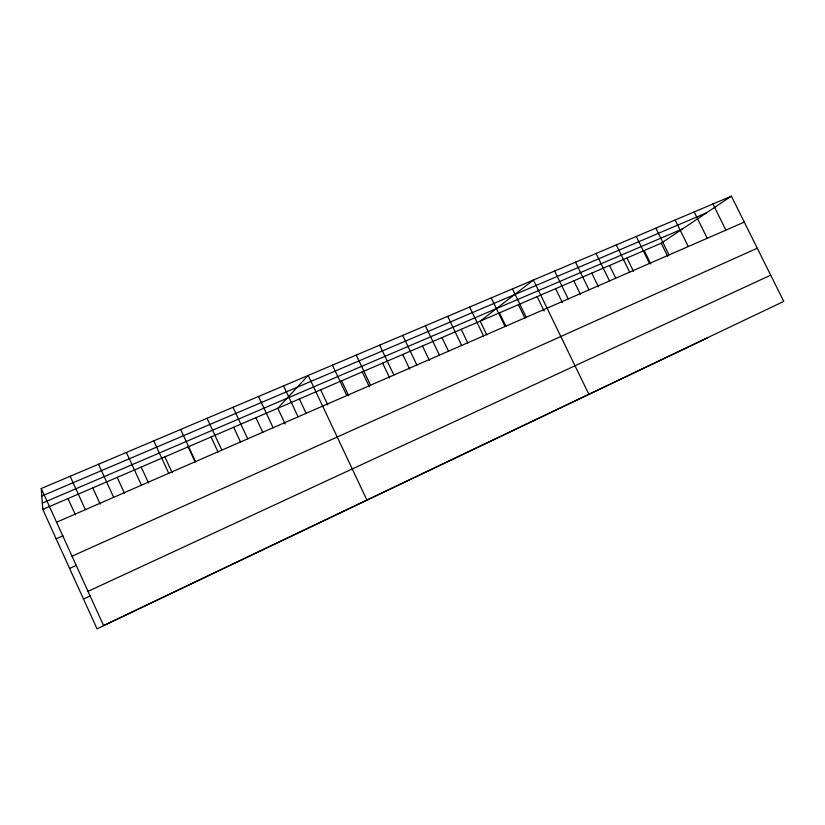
<?xml version="1.0" encoding="UTF-8"?>
<svg xmlns="http://www.w3.org/2000/svg" width="825" height="825" viewBox="0 0 825 825"><rect width="100%" height="100%" fill="white"/><g stroke="black" fill="none" stroke-linecap="round" stroke-linejoin="round"><path stroke-width="1.24" d="M707.788 337.745L97.041 628.836L42.787 509.417L661.207 243.22L731.383 196.164L783.75 301.403L103.568 625.546L41.25 488.513L731.383 196.164M83.5 599.043L90.317 595.867M88.007 591.339L770.694 275.158M69.599 568.435L76.436 565.342M72.033 556.205L757.278 248.201M56.141 538.828L62.999 535.796M56.585 522.235L744.284 222.1M42.322 503.137L682.708 228.803M41.807 496.062L706.499 212.85M712.924 203.981L725.897 230.123M694.186 211.922L707.231 238.27M675.159 219.986L688.277 246.541M655.844 228.164L669.034 254.935M661.207 243.22L667.765 256.534M644.201 250.542L650.791 263.948M636.23 236.476L649.502 263.464M626.959 257.957L633.59 271.466M616.306 244.912L629.65 272.126M609.489 265.475L615.594 277.953M596.073 253.481L609.489 280.923M591.773 273.106L598.465 286.801M575.52 262.195L589.019 289.864M573.818 280.83L580.542 294.638M554.637 271.043L568.208 298.939M555.607 288.678L562.372 302.579M588.854 394.288L533.414 280.026L480.171 321.152L486.75 334.826M537.147 296.618L544.17 311.108M512.49 288.894L526.216 317.264M518.42 304.683L524.937 318.151M499.424 312.85L505.983 326.432M491.226 297.897L505.034 326.514M469.631 307.044L483.522 335.899M461.206 329.309L467.816 343.087M447.686 316.346L461.649 345.448M441.973 337.59L448.625 351.471M425.38 325.793L439.426 355.142M422.472 345.984L429.402 360.473M402.713 335.393L416.842 365.001M402.693 354.492L409.654 369.095M379.665 345.149L393.876 375.024M382.625 363.134L389.617 377.85M356.245 355.08L370.528 385.213M362.268 371.9L369.301 386.719M341.622 380.789L348.686 395.732M332.423 365.166L346.789 395.577M320.657 389.802L327.762 404.869M366.908 500.053L308.189 375.427L277.808 408.251L285.213 424.04M299.392 398.96L306.23 413.511M283.552 385.873L298.093 416.831M258.493 396.485L273.116 427.732M255.894 417.687L262.804 432.465M232.99 407.292L247.696 438.828M233.65 427.257L240.601 442.159M207.034 418.285L221.832 450.11M211.066 436.982L218.047 451.997M180.634 429.464L195.515 461.598M188.141 446.851L195.154 461.99M164.856 456.875L172.147 472.663M153.749 440.849L168.723 473.292M141.199 467.053L148.531 482.976M126.39 452.44L141.446 485.193M117.181 477.397L124.544 493.443M98.526 464.248L113.675 497.32M92.771 487.895L100.176 504.085M70.146 476.262L85.398 509.664M67.98 498.568L75.426 514.903M41.25 488.513L42.787 509.417"/></g></svg>
